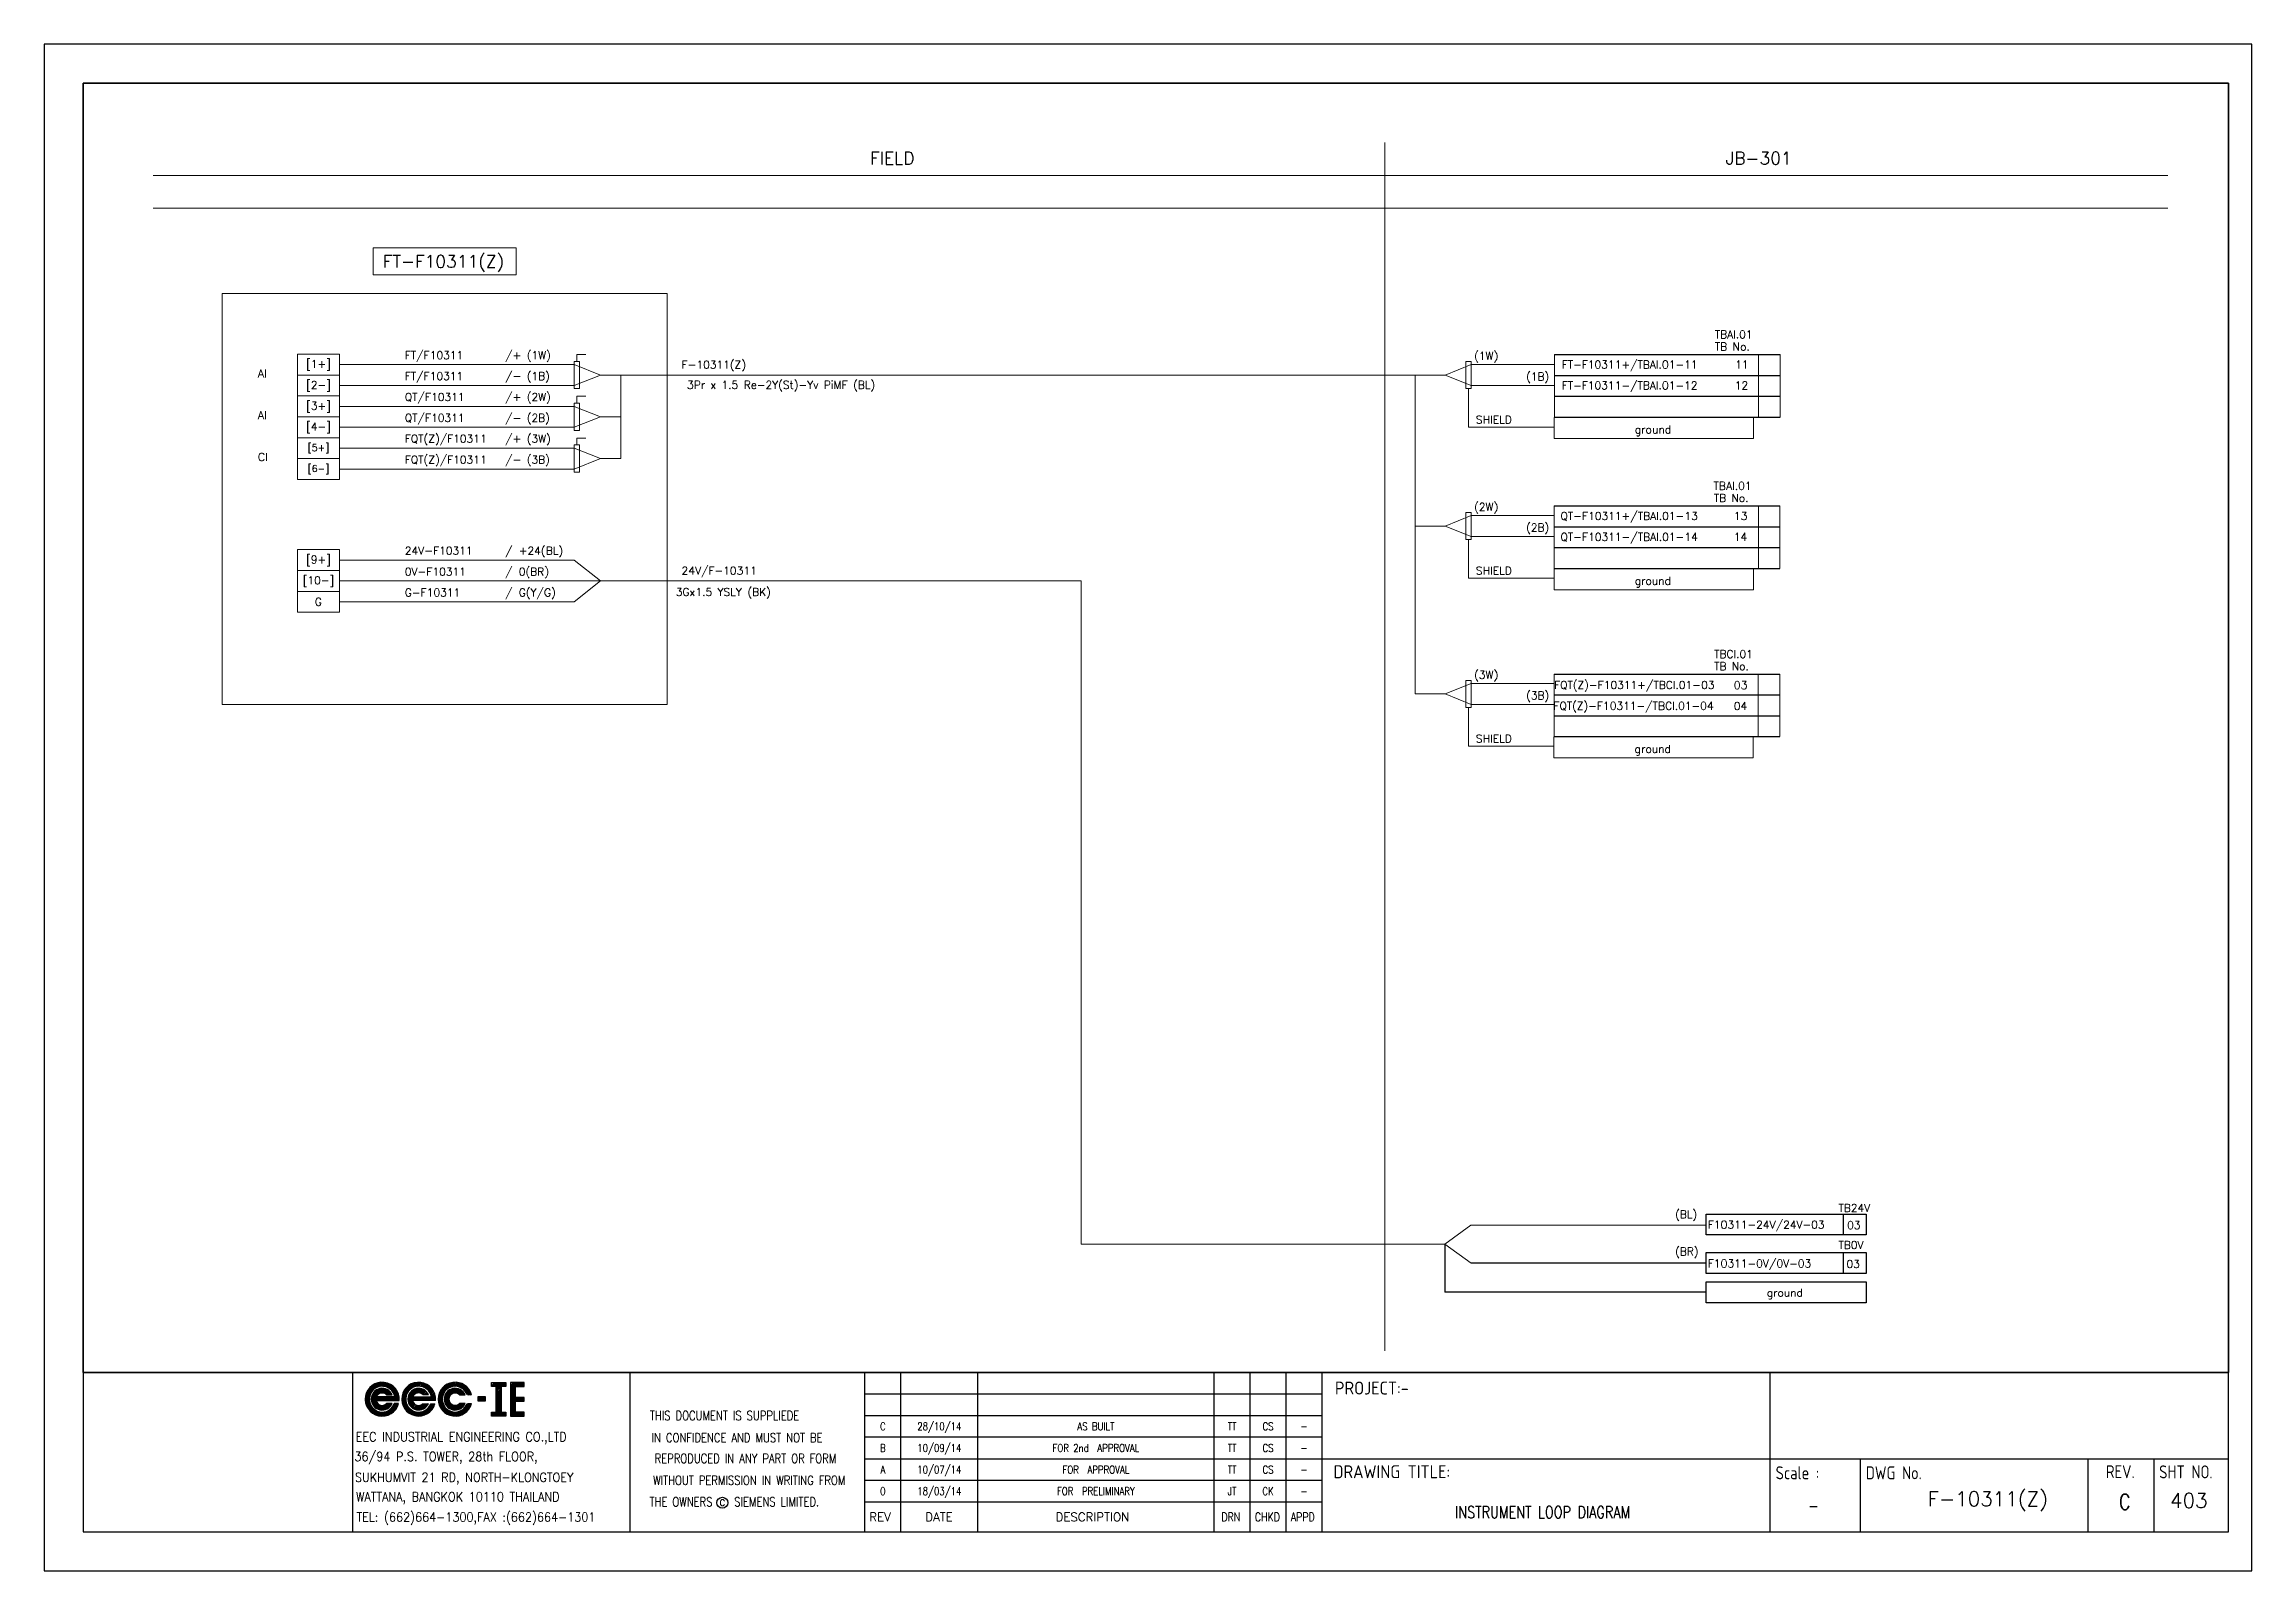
# Model space of a CAD drawing. Header units: millimetres. Extents: x -14942 to 24072, y -50285 to 2207.
# Drawn here: x 1542.8 to 1965.8, y -7006.7 to -6714.2 of the extents above; entities that cross this region are included whole.
import ezdxf
from ezdxf.enums import TextEntityAlignment as Align

# ---------------------------------------------------------------- set-up
doc = ezdxf.new("R2010")
doc.units = ezdxf.units.MM
doc.header["$MEASUREMENT"] = 0
doc.layers.get('0').update_dxf_attribs({"linetype": 'CONTINUOUS'})
for name, color, linetype in [('52049_PAPER A4$0$Frame_A1', 253, 'CONTINUOUS'), ('BORDER', 3, 'CONTINUOUS'), ('INSTRU', 4, 'CONTINUOUS'), ('INSTRUMENT', 1, 'CONTINUOUS'), ('LINE', 3, 'CONTINUOUS'), ('TEXT', 2, 'CONTINUOUS')]:
    doc.layers.add(name, color=color, linetype=linetype)
doc.styles.add('52049_PAPER A4$0$ISO Proportional', font='isocp.shx')
doc.styles.add('52049_PAPER A4$0$ROMANS', font='isocp.shx')
doc.styles.add('52049_PAPER A4$0$Romans-title', font='romans.shx')
doc.styles.add('ROMANS', font='romans')

# ---------------------------------------------------------------- blocks, each defined once
blk = doc.blocks.new('52049_PAPER A4$0$eec-ie')
at = {"layer": '52049_PAPER A4$0$Frame_A1', "color": 0, "lineweight": -3}
for p, q in [((0, 0), (0.87, 0.87)), ((0, -0.08), (0.3, 0.22)), ((0, -0.16), (0.26, 0.1)), ((0, -0.23), (0.24, 0)), ((0.01, 0.09), (0.78, 0.86)), ((0.04, 0.2), (0.68, 0.83)), ((0.09, 0.32), (0.55, 0.78)), ((0.26, 0.57), (0.3, 0.62)), ((0.34, -0.12), (1, 0.53)), ((0.35, -0.04), (0.92, 0.53)), ((0.35, -0.19), (1.07, 0.52)), ((0.36, 0.05), (0.82, 0.51)), ((0.37, -0.26), (0.66, 0.04)), ((0.39, -0.32), (0.74, 0.04)), ((0.4, 0.17), (0.7, 0.47)), ((0.41, -0.37), (0.82, 0.04)), ((1.69, 0.04), (0.64, 0.04)), ((0.65, 0.57), (0.96, 0.88)), ((0.68, -0.17), (0.9, 0.04)), ((0.76, -0.17), (0.98, 0.04)), ((0.77, 0.62), (1.03, 0.88)), ((0.84, -0.17), (1.05, 0.04)), ((0.87, 0.64), (1.1, 0.87)), ((0.87, 0.25), (1.13, 0.51)), ((0.92, -0.17), (1.13, 0.04)), ((0.95, 0.64), (1.17, 0.86)), ((0.96, 0.26), (1.19, 0.49)), ((1, -0.17), (1.21, 0.04)), ((1.03, 0.64), (1.23, 0.84)), ((1.03, 0.25), (1.24, 0.46)), ((1.07, -0.17), (1.29, 0.04)), ((1.09, 0.24), (1.29, 0.44)), ((1.1, 0.63), (1.29, 0.82)), ((1.15, 0.21), (1.34, 0.4)), ((1.15, -0.17), (1.37, 0.04)), ((1.16, 0.62), (1.35, 0.8)), ((1.19, 0.18), (1.38, 0.37)), ((1.22, 0.6), (1.4, 0.78)), ((1.22, 0.15), (1.54, 0.15)), ((1.23, -0.17), (1.44, 0.04)), ((1.25, 0.15), (1.42, 0.33)), ((1.28, 0.57), (1.45, 0.75)), ((1.31, -0.17), (1.52, 0.04)), ((1.32, 0.15), (1.46, 0.29)), ((1.33, 0.55), (1.5, 0.72)), ((1.38, 0.52), (1.54, 0.69)), ((1.39, -0.17), (1.6, 0.04)), ((1.4, 0.15), (1.49, 0.24)), ((1.42, 0.49), (1.59, 0.65)), ((1.46, 0.45), (1.63, 0.62)), ((1.46, -0.17), (1.68, 0.04)), ((1.48, 0.15), (1.52, 0.19)), ((1.5, 0.41), (1.67, 0.58)), ((1.54, 0.37), (1.71, 0.54)), ((1.54, -0.17), (1.9, 0.18)), ((1.57, 0.33), (1.74, 0.49)), ((1.6, 0.28), (1.77, 0.45)), ((1.62, -0.17), (1.91, 0.12)), ((1.63, 0.23), (1.8, 0.4)), ((1.65, 0.17), (1.83, 0.35)), ((1.67, 0.11), (1.86, 0.3)), ((1.69, 0.05), (1.88, 0.24)), ((1.7, -0.17), (1.93, 0.06)), ((2.09, -0.09), (2.37, 0.19)), ((2.1, -0.01), (2.51, 0.41)), ((2.1, -0.17), (2.34, 0.08)), ((2.11, 0.08), (2.88, 0.86)), ((2.13, 0.18), (2.78, 0.83)), ((2.18, 0.31), (2.65, 0.78)), ((2.31, 0.52), (2.45, 0.65)), ((2.44, -0.05), (3.02, 0.52)), ((2.44, -0.13), (3.1, 0.52)), ((2.45, -0.2), (2.78, 0.13)), ((2.46, 0.04), (2.93, 0.51)), ((2.46, -0.26), (2.76, 0.04)), ((2.48, -0.32), (2.84, 0.04)), ((2.49, 0.15), (2.81, 0.47)), ((2.56, 0.45), (2.97, 0.87)), ((2.72, -0.17), (2.92, 0.04)), ((2.73, 0.04), (3.79, 0.04)), ((2.77, 0.59), (3.06, 0.87)), ((2.79, -0.17), (3, 0.04)), ((2.84, 0.19), (3.17, 0.51)), ((2.87, -0.17), (3.08, 0.04)), ((2.89, 0.63), (3.13, 0.87)), ((2.95, -0.17), (3.15, 0.04)), ((2.98, 0.64), (3.2, 0.86)), ((2.98, 0.26), (3.23, 0.5)), ((3.03, -0.17), (3.23, 0.04)), ((3.06, 0.65), (3.27, 0.85)), ((3.07, 0.26), (3.29, 0.48)), ((3.11, -0.17), (3.31, 0.04)), ((3.14, 0.64), (3.33, 0.83)), ((3.14, 0.25), (3.34, 0.46)), ((3.18, -0.17), (3.39, 0.04)), ((3.2, 0.24), (3.39, 0.43)), ((3.21, 0.63), (3.39, 0.81)), ((3.25, 0.21), (3.44, 0.4)), ((3.26, -0.17), (3.47, 0.04)), ((3.27, 0.62), (3.44, 0.79)), ((3.29, 0.18), (3.48, 0.36)), ((3.62, 0.16), (3.31, 0.16)), ((3.33, 0.6), (3.5, 0.77)), ((3.34, -0.17), (3.54, 0.04)), ((3.36, 0.16), (3.52, 0.32)), ((3.38, 0.57), (3.55, 0.74)), ((3.42, -0.17), (3.62, 0.04)), ((3.43, 0.55), (3.59, 0.71)), ((3.43, 0.16), (3.55, 0.28)), ((3.48, 0.52), (3.64, 0.68)), ((3.5, -0.17), (3.7, 0.04)), ((3.51, 0.16), (3.58, 0.23)), ((3.52, 0.48), (3.68, 0.64)), ((3.57, 0.45), (3.72, 0.61)), ((3.57, -0.17), (3.78, 0.04)), ((3.59, 0.16), (3.61, 0.18)), ((3.6, 0.41), (3.76, 0.57)), ((3.64, 0.37), (3.8, 0.53)), ((3.65, -0.17), (3.99, 0.17)), ((3.67, 0.32), (3.83, 0.48)), ((3.7, 0.27), (3.87, 0.44)), ((3.73, 0.22), (3.9, 0.39)), ((3.73, -0.17), (4, 0.11)), ((3.75, 0.17), (3.92, 0.34)), ((3.77, 0.11), (3.95, 0.28)), ((3.79, 0.05), (3.97, 0.23)), ((3.81, -0.17), (4.02, 0.04)), ((4.18, -0.03), (4.57, 0.36)), ((4.18, -0.11), (4.47, 0.18)), ((4.18, -0.18), (4.43, 0.07)), ((4.19, 0.06), (5, 0.86)), ((4.21, 0.16), (4.9, 0.84)), ((4.25, 0.28), (4.78, 0.8)), ((4.34, 0.45), (4.61, 0.71)), ((4.53, -0.15), (5.2, 0.53)), ((4.53, -0.07), (5.13, 0.53)), ((4.54, 0.02), (5.04, 0.52)), ((4.54, -0.22), (4.86, 0.1)), ((4.57, 0.12), (4.93, 0.49)), ((4.69, 0.48), (5.08, 0.87)), ((4.69, 0.32), (4.73, 0.37)), ((4.88, 0.59), (5.16, 0.88)), ((4.96, 0.2), (5.27, 0.52)), ((4.99, 0.63), (5.24, 0.87)), ((5.08, 0.64), (5.31, 0.86)), ((5.09, 0.25), (5.33, 0.5)), ((5.16, 0.64), (5.37, 0.85)), ((5.17, 0.26), (5.39, 0.48)), ((5.24, 0.64), (5.43, 0.83)), ((5.24, 0.25), (5.44, 0.46)), ((5.3, 0.63), (5.49, 0.82)), ((5.3, 0.23), (5.49, 0.43)), ((5.35, 0.2), (5.54, 0.39)), ((5.37, 0.61), (5.55, 0.79)), ((5.39, 0.17), (5.58, 0.36)), ((5.4, 0.15), (5.72, 0.15)), ((5.42, 0.59), (5.6, 0.77)), ((5.46, 0.15), (5.62, 0.32)), ((5.48, 0.57), (5.65, 0.74)), ((5.53, 0.54), (5.7, 0.71)), ((5.53, 0.15), (5.65, 0.27)), ((5.58, 0.51), (5.74, 0.68)), ((5.61, 0.15), (5.68, 0.23)), ((5.62, 0.47), (5.79, 0.64)), ((5.66, 0.44), (5.83, 0.6)), ((5.69, 0.15), (5.71, 0.18)), ((5.7, 0.4), (5.87, 0.56)), ((5.73, 0.36), (5.9, 0.52)), ((5.77, 0.31), (5.94, 0.48)), ((5.8, 0.26), (5.97, 0.43)), ((5.82, 0.21), (6, 0.38)), ((5.85, 0.15), (6.02, 0.33)), ((6.09, 0.15), (5.85, 0.15)), ((5.92, 0.15), (6.05, 0.28)), ((6, 0.15), (6.07, 0.22)), ((6.08, 0.15), (6.09, 0.16)), ((6.9, 0.04), (6.46, 0.04)), ((6.46, 0.04), (6.46, -0.18)), ((6.46, -0.01), (6.51, 0.04)), ((6.46, -0.09), (6.59, 0.04)), ((6.46, -0.17), (6.66, 0.04)), ((6.52, -0.18), (6.74, 0.04)), ((6.6, -0.18), (6.82, 0.04)), ((6.68, -0.18), (6.9, 0.04)), ((6.9, -0.18), (6.9, 0.04)), ((7.23, 0.68), (7.41, 0.86)), ((7.27, 0.64), (7.49, 0.86)), ((7.35, 0.64), (7.57, 0.86)), ((7.43, 0.64), (7.65, 0.86)), ((7.5, 0.64), (7.72, 0.86)), ((7.51, 0.57), (7.8, 0.86)), ((7.51, 0.49), (7.88, 0.86)), ((7.51, 0.41), (7.96, 0.86)), ((7.51, 0.34), (7.78, 0.61)), ((7.51, 0.26), (7.78, 0.53)), ((7.51, 0.18), (7.78, 0.45)), ((7.51, 0.1), (7.78, 0.38)), ((7.51, 0.02), (7.78, 0.3)), ((7.51, -0.05), (7.78, 0.22)), ((7.51, -0.13), (7.78, 0.14)), ((7.51, -0.21), (7.78, 0.07)), ((7.82, 0.64), (8.04, 0.86)), ((7.89, 0.64), (8.06, 0.81)), ((7.97, 0.64), (8.06, 0.73)), ((8.05, 0.64), (8.06, 0.65)), ((8.33, 0.46), (8.74, 0.86)), ((8.33, 0.54), (8.66, 0.86)), ((8.33, 0.38), (8.82, 0.86)), ((8.33, 0.69), (8.5, 0.86)), ((8.33, 0.62), (8.58, 0.86)), ((8.33, 0.3), (8.61, 0.58)), ((8.33, 0.23), (8.61, 0.5)), ((8.33, 0.15), (8.61, 0.42)), ((8.33, 0.07), (8.61, 0.35)), ((8.33, -0.01), (8.61, 0.27)), ((8.33, -0.09), (8.61, 0.19)), ((8.33, -0.16), (8.61, 0.11)), ((8.33, -0.24), (8.61, 0.03)), ((8.33, -0.4), (8.74, 0.01)), ((8.33, -0.32), (8.66, 0.01)), ((8.33, -0.48), (8.82, 0.01)), ((8.67, 0.64), (8.89, 0.86)), ((8.68, -0.21), (8.9, 0.01)), ((8.75, 0.64), (8.97, 0.86)), ((8.75, -0.21), (8.97, 0.01)), ((8.83, 0.64), (9.05, 0.86)), ((8.83, -0.21), (9.05, 0.01)), ((8.91, 0.64), (9.11, 0.84)), ((8.99, 0.64), (9.11, 0.76)), ((9.06, 0.64), (9.11, 0.69)), ((0.02, -0.3), (0.23, -0.08)), ((0.03, -0.36), (0.23, -0.16)), ((0.05, -0.42), (0.24, -0.23)), ((0.07, -0.47), (0.26, -0.29)), ((0.1, -0.53), (0.27, -0.35)), ((0.12, -0.58), (0.3, -0.4)), ((0.15, -0.63), (0.32, -0.46)), ((0.19, -0.67), (0.35, -0.5)), ((0.22, -0.72), (0.39, -0.55)), ((0.26, -0.76), (0.42, -0.59)), ((0.3, -0.8), (0.46, -0.63)), ((0.34, -0.83), (0.5, -0.67)), ((0.38, -0.87), (0.55, -0.7)), ((0.42, -0.9), (0.59, -0.73)), ((0.44, -0.42), (0.64, -0.22)), ((0.47, -0.47), (0.66, -0.27)), ((0.47, -0.93), (0.65, -0.76)), ((0.5, -0.51), (0.69, -0.32)), ((0.52, -0.96), (0.7, -0.78)), ((0.54, -0.55), (0.73, -0.36)), ((0.58, -0.59), (0.78, -0.39)), ((0.58, -0.98), (0.76, -0.8)), ((0.62, -0.17), (1.94, -0.17)), ((0.63, -0.62), (0.83, -0.42)), ((0.63, -1.01), (0.82, -0.82)), ((0.68, -0.65), (0.89, -0.44)), ((0.69, -1.03), (0.89, -0.83)), ((0.73, -0.67), (0.96, -0.45)), ((0.75, -1.04), (0.96, -0.83)), ((0.79, -0.69), (1.04, -0.44)), ((0.82, -1.05), (1.04, -0.83)), ((0.85, -0.71), (1.19, -0.37)), ((0.89, -1.06), (1.14, -0.81)), ((0.92, -0.72), (1.29, -0.34)), ((0.96, -1.07), (1.25, -0.77)), ((1, -0.72), (1.37, -0.34)), ((1.04, -1.06), (1.76, -0.34)), ((1.09, -0.71), (1.45, -0.34)), ((1.13, -1.05), (1.84, -0.34)), ((1.2, -0.67), (1.53, -0.34)), ((1.54, -0.34), (1.22, -0.34)), ((1.23, -1.03), (1.9, -0.36)), ((1.35, -0.99), (1.86, -0.48)), ((1.53, -0.88), (1.76, -0.66)), ((1.65, -0.38), (1.68, -0.34)), ((1.91, -0.34), (1.66, -0.34)), ((1.78, -0.17), (1.94, -0.01)), ((1.85, -0.17), (1.94, -0.09)), ((1.93, -0.17), (1.94, -0.17)), ((2.1, -0.24), (2.32, -0.02)), ((2.11, -0.3), (2.32, -0.1)), ((2.13, -0.36), (2.32, -0.17)), ((2.15, -0.42), (2.33, -0.24)), ((2.17, -0.48), (2.35, -0.3)), ((2.2, -0.53), (2.37, -0.36)), ((2.22, -0.58), (2.39, -0.42)), ((2.25, -0.63), (2.42, -0.47)), ((2.29, -0.68), (2.45, -0.51)), ((2.32, -0.72), (2.48, -0.56)), ((2.36, -0.76), (2.52, -0.6)), ((2.4, -0.8), (2.56, -0.64)), ((2.44, -0.84), (2.6, -0.68)), ((2.48, -0.87), (2.64, -0.71)), ((2.51, -0.38), (2.71, -0.17)), ((2.53, -0.9), (2.69, -0.74)), ((2.54, -0.43), (2.73, -0.23)), ((2.57, -0.47), (2.76, -0.28)), ((2.58, -0.93), (2.74, -0.77)), ((2.6, -0.51), (2.79, -0.33)), ((2.63, -0.96), (2.8, -0.79)), ((2.64, -0.55), (2.83, -0.37)), ((2.68, -0.98), (2.86, -0.81)), ((2.69, -0.59), (2.87, -0.4)), ((4.02, -0.17), (2.71, -0.17)), ((2.73, -0.62), (2.93, -0.43)), ((2.74, -1.01), (2.92, -0.82)), ((2.78, -0.65), (2.99, -0.44)), ((2.8, -1.02), (2.99, -0.83)), ((2.84, -0.67), (3.06, -0.45)), ((2.86, -1.04), (3.06, -0.84)), ((2.9, -0.69), (3.14, -0.44)), ((2.92, -1.05), (3.14, -0.83)), ((2.96, -0.7), (3.32, -0.35)), ((2.99, -1.06), (3.24, -0.81)), ((3.03, -0.71), (3.39, -0.35)), ((3.07, -1.06), (3.36, -0.77)), ((3.11, -0.71), (3.47, -0.35)), ((3.15, -1.06), (3.86, -0.35)), ((3.2, -0.7), (3.55, -0.35)), ((3.24, -1.04), (3.94, -0.35)), ((3.31, -0.35), (3.62, -0.35)), ((3.32, -0.65), (3.62, -0.36)), ((3.35, -1.02), (3.98, -0.38)), ((3.48, -0.97), (3.93, -0.51)), ((3.74, -0.39), (3.78, -0.35)), ((3.76, -0.35), (3.99, -0.35)), ((3.89, -0.17), (4.02, -0.03)), ((3.96, -0.17), (4.03, -0.11)), ((4.19, -0.25), (4.42, -0.03)), ((4.21, -0.32), (4.41, -0.11)), ((4.22, -0.38), (4.42, -0.18)), ((4.24, -0.44), (4.43, -0.25)), ((4.26, -0.49), (4.45, -0.31)), ((4.29, -0.54), (4.47, -0.37)), ((4.32, -0.59), (4.49, -0.42)), ((4.35, -0.64), (4.52, -0.47)), ((4.38, -0.69), (4.55, -0.52)), ((4.42, -0.73), (4.58, -0.56)), ((4.45, -0.77), (4.62, -0.6)), ((4.49, -0.81), (4.66, -0.64)), ((4.53, -0.84), (4.7, -0.68)), ((4.56, -0.28), (4.8, -0.03)), ((4.58, -0.33), (4.8, -0.11)), ((4.58, -0.88), (4.75, -0.71)), ((4.6, -0.39), (4.81, -0.18)), ((4.62, -0.91), (4.8, -0.74)), ((4.63, -0.44), (4.83, -0.24)), ((4.66, -0.48), (4.86, -0.29)), ((4.67, -0.94), (4.85, -0.77)), ((4.7, -0.52), (4.89, -0.33)), ((4.72, -0.97), (4.9, -0.79)), ((4.74, -0.56), (4.93, -0.37)), ((4.78, -0.6), (4.98, -0.4)), ((4.78, -0.99), (4.96, -0.81)), ((4.83, -0.63), (5.03, -0.43)), ((4.83, -1.01), (5.03, -0.82)), ((4.88, -0.66), (5.09, -0.44)), ((4.89, -1.03), (5.1, -0.83)), ((4.93, -0.68), (5.17, -0.45)), ((4.96, -1.05), (5.17, -0.83)), ((4.99, -0.7), (5.26, -0.43)), ((5.02, -1.06), (5.26, -0.82)), ((5.06, -0.71), (5.43, -0.34)), ((5.09, -1.06), (5.36, -0.8)), ((5.13, -0.72), (5.5, -0.34)), ((5.17, -1.07), (5.49, -0.75)), ((5.21, -0.71), (5.58, -0.34)), ((5.25, -1.06), (5.97, -0.34)), ((5.3, -0.7), (5.66, -0.34)), ((5.35, -1.05), (6.05, -0.34)), ((5.72, -0.34), (5.4, -0.34)), ((5.43, -0.65), (5.71, -0.37)), ((5.45, -1.02), (6.07, -0.4)), ((5.58, -0.96), (6.02, -0.53)), ((5.81, -0.43), (5.89, -0.34)), ((5.85, -0.34), (6.09, -0.34)), ((6.46, -0.18), (6.9, -0.18)), ((6.75, -0.18), (6.9, -0.04)), ((6.83, -0.18), (6.9, -0.12)), ((7.23, -0.95), (7.34, -0.84)), ((7.23, -0.88), (7.26, -0.84)), ((7.23, -1.03), (7.42, -0.84)), ((7.28, -1.07), (7.5, -0.84)), ((7.35, -1.07), (7.78, -0.64)), ((7.43, -1.07), (7.78, -0.71)), ((7.51, -0.29), (7.78, -0.01)), ((7.51, -0.37), (7.78, -0.09)), ((7.51, -0.44), (7.78, -0.17)), ((7.51, -0.52), (7.78, -0.25)), ((7.51, -0.6), (7.78, -0.32)), ((7.51, -0.68), (7.78, -0.4)), ((7.51, -0.76), (7.78, -0.48)), ((7.51, -0.83), (7.78, -0.56)), ((7.51, -1.07), (7.78, -0.79)), ((7.59, -1.07), (7.81, -0.84)), ((7.67, -1.07), (7.89, -0.84)), ((7.74, -1.07), (7.96, -0.84)), ((7.82, -1.07), (8.04, -0.84)), ((7.9, -1.07), (8.06, -0.91)), ((7.98, -1.07), (8.06, -0.98)), ((8.06, -1.07), (8.06, -1.06)), ((8.33, -0.55), (8.61, -0.28)), ((8.33, -0.63), (8.61, -0.36)), ((8.33, -0.71), (8.61, -0.43)), ((8.33, -0.79), (8.61, -0.51)), ((8.33, -0.86), (8.61, -0.59)), ((8.33, -0.94), (8.61, -0.67)), ((8.33, -1.02), (8.61, -0.75)), ((8.37, -1.07), (8.61, -0.82)), ((8.45, -1.07), (8.67, -0.84)), ((8.52, -1.07), (8.74, -0.84)), ((8.6, -1.07), (8.82, -0.84)), ((8.68, -1.07), (8.9, -0.84)), ((8.76, -1.07), (8.98, -0.84)), ((8.84, -1.07), (9.06, -0.84)), ((8.91, -0.21), (9.11, -0.02)), ((8.91, -1.07), (9.11, -0.87)), ((8.99, -0.21), (9.11, -0.09)), ((8.99, -1.07), (9.11, -0.95)), ((9.07, -0.21), (9.11, -0.17)), ((9.07, -1.07), (9.11, -1.03))]:
    blk.add_line(p, q, dxfattribs=at)
for points in [[(7.23, 0.86), (8.06, 0.86), (8.06, 0.64), (7.78, 0.64), (7.78, -0.84), (8.06, -0.84), (8.06, -1.07), (7.23, -1.07), (7.23, -0.84), (7.51, -0.84), (7.51, 0.64), (7.23, 0.64)], [(8.61, 0.01), (8.61, 0.64), (9.11, 0.64), (9.11, 0.86), (8.33, 0.86), (8.33, -1.07), (9.11, -1.07), (9.11, -0.84), (8.61, -0.84), (8.61, -0.21), (9.11, -0.21), (9.11, 0.01)]]:
    blk.add_lwpolyline(points, close=True, dxfattribs=at)
for centre, radius, start, end in [((0.97, -0.09), 0.972, 355.3439, 345.1466), ((0.97, -0.09), 0.737, 10.5243, 340.256), ((0.97, -0.09), 0.623, 23.5697, 336.4303), ((0.97, -0.09), 0.354, 44.7876, 157.6107), ((3.06, -0.09), 0.967, 355.6074, 344.7747), ((3.06, -0.09), 0.742, 10.0766, 339.9937), ((3.06, -0.09), 0.618, 24.2545, 335.7455), ((3.06, -0.09), 0.358, 45.1096, 158.7579), ((5.15, -0.09), 0.972, 14.8534, 345.1466), ((5.15, -0.09), 0.737, 19.744, 340.256), ((5.15, -0.09), 0.623, 23.5697, 336.4303), ((5.15, -0.09), 0.354, 44.7876, 315.2124), ((0.97, -0.09), 0.354, 192.8901, 315.2124), ((3.06, -0.09), 0.358, 191.9242, 314.8904)]:
    blk.add_arc(centre, radius, start, end, dxfattribs=at)
blk = doc.blocks.new('52049_PAPER A4$0$eec logo')
at = {"color": 7, "xscale": 2.786697286423482, "yscale": 2.786697286423482, "zscale": 2.786697286423482}
blk.add_blockref('52049_PAPER A4$0$eec-ie', (50.01, 25.95), dxfattribs=at)
blk = doc.blocks.new('A$C089E5181')
at = {"color": 3}
for p, q in [((-415.5, 38.01), (-4.5, 38.01)), ((-363.94, 38.01), (-363.94, 7.5)), ((-310.77, 38.01), (-310.77, 7.5)), ((-265.75, 7.5), (-265.75, 38.01)), ((-258.85, 7.5), (-258.85, 38.01)), ((-244.11, 7.5), (-244.11, 38.01)), ((-198.84, 7.5), (-198.84, 38.01)), ((-191.95, 7.5), (-191.95, 38.01)), ((-185.05, 7.5), (-185.05, 38.01)), ((-178.16, 38.01), (-178.16, 7.5)), ((-92.38, 38.01), (-92.38, 7.5)), ((-178.16, 21.46), (-4.5, 21.46)), ((-75.06, 21.46), (-75.06, 7.5)), ((-31.4, 21.46), (-31.4, 7.5)), ((-18.75, 21.46), (-18.75, 7.5)), ((-265.75, 13.19), (-178.16, 13.19))]:
    blk.add_line(p, q, dxfattribs=at)
at = {"color": 1}
for p, q in [((-178.16, 33.87), (-265.75, 33.87)), ((-265.75, 29.74), (-178.16, 29.74)), ((-178.16, 25.6), (-265.75, 25.6)), ((-265.75, 21.46), (-178.16, 21.46)), ((-178.16, 17.33), (-265.75, 17.33))]:
    blk.add_line(p, q, dxfattribs=at)
at = {"color": 7}
for p, q in [((-4.5, 38.01), (-96.38, 38.01)), ((-92.38, 38.01), (-92.38, 19.85))]:
    blk.add_line(p, q, dxfattribs=at)
blk.add_lwpolyline([(0, 0), (0, 292.5), (-423, 292.5), (-423, 0)], close=True, dxfattribs=at)
blk.add_lwpolyline([(-415.5, 285), (-4.5, 285), (-4.5, 38.01), (-415.5, 38.01)], close=True)
at = {"color": 3}
blk.add_lwpolyline([(-4.5, 7.5), (-4.5, 285), (-415.5, 285), (-415.5, 7.5)], close=True, dxfattribs=at)
at = {"color": 2}
blk.add_circle((-293.05, 13.05), 1.05, dxfattribs=at)
at = {"color": 3, "xscale": 1.200000000000001, "yscale": 1.200000000000001, "zscale": 1.200000000000001}
blk.add_blockref('52049_PAPER A4$0$eec logo', (-421.49, 2.05), dxfattribs=at)
at = {"color": 2, "style": '52049_PAPER A4$0$ISO Proportional'}
for s, height, p in [('PROJECT:-', 2.482, (-168.61, 35.02)), ('DRAWING TITLE:', 2.4821, (-164.78, 18.99))]:
    blk.add_text(s, height=height, dxfattribs=at).set_placement(p, align=Align.MIDDLE_CENTER)
at = {"color": 2, "style": '52049_PAPER A4$0$Romans-title', "width": 0.8}
for s, p in [('THIS DOCUMENT IS SUPPLIEDE', (-292.63, 29.75)), ('IN CONFIDENCE AND MUST NOT BE', (-290.24, 25.51)), (' REPRODUCED IN ANY PART OR FORM', (-289.1, 21.53)), (' WITHOUT PERMISSION IN WRITING FROM ', (-287.9, 17.35)), ('THE OWNERS   SIEMENS LIMITED. ', (-290.28, 13.22))]:
    blk.add_text(s, height=1.75, dxfattribs=at).set_placement(p, align=Align.MIDDLE)
at = {"color": 2, "style": '52049_PAPER A4$0$Romans-title'}
for s, height, width, p in [('EEC INDUSTRIAL ENGINEERING CO.,LTD', 1.75, 0.9, (-363.31, 24.81)), ('36/94 P.S. TOWER, 28th FLOOR,', 1.75, 0.9, (-363.55, 21.03, -1.75)), ('SUKHUMVIT 21 RD, NORTH-KLONGTOEY', 1.75, 0.9, (-363.45, 17.05, -1.75)), ('WATTANA, BANGKOK 10110 THAILAND ', 1.75, 0.9, (-363.25, 13.31, -1.75)), ('TEL: (662)664-1300,FAX :(662)664-1301', 1.75, 0.9, (-363.14, 9.42, -1.75)), ('DRN', 1.655, 0.8, (-197.44, 9.49)), ('CHKD', 1.655, 0.8, (-191.03, 9.49)), ('APPD', 1.655, 0.8, (-184.14, 9.49))]:
    blk.add_text(s, height=height, dxfattribs=dict(at, width=width)).set_placement(p)
at = {"color": 2}
for s, height, style, width, p in [('C', 1.5, '52049_PAPER A4$0$Romans-title', 0.8, (-262.3, 27.67)), ('28/10/14', 1.5, '52049_PAPER A4$0$Romans-title', 0.8, (-251.48, 27.67)), ('AS BUILT', 1.5, '52049_PAPER A4$0$Romans-title', 0.8, (-221.48, 27.67)), ('TT', 1.5, '52049_PAPER A4$0$Romans-title', 0.8, (-195.39, 27.67)), ('CS', 1.5, '52049_PAPER A4$0$Romans-title', 0.8, (-188.5, 27.67)), ('-', 1.5, '52049_PAPER A4$0$Romans-title', 0.8, (-181.6, 27.67)), ('B', 1.5, '52049_PAPER A4$0$Romans-title', 0.8, (-262.3, 23.53)), ('10/09/14', 1.5, '52049_PAPER A4$0$Romans-title', 0.8, (-251.48, 23.53)), ('FOR 2nd  APPROVAL', 1.5, '52049_PAPER A4$0$Romans-title', 0.8, (-221.48, 23.53)), ('TT', 1.5, '52049_PAPER A4$0$Romans-title', 0.8, (-195.39, 23.53)), ('CS', 1.5, '52049_PAPER A4$0$Romans-title', 0.8, (-188.5, 23.53)), ('-', 1.5, '52049_PAPER A4$0$Romans-title', 0.8, (-181.6, 23.53)), ('A', 1.5, '52049_PAPER A4$0$Romans-title', 0.8, (-262.3, 19.39)), ('10/07/14', 1.5, '52049_PAPER A4$0$Romans-title', 0.8, (-251.48, 19.39)), ('FOR  APPROVAL', 1.5, '52049_PAPER A4$0$Romans-title', 0.8, (-221.48, 19.39)), ('TT', 1.5, '52049_PAPER A4$0$Romans-title', 0.8, (-195.39, 19.39)), ('CS', 1.5, '52049_PAPER A4$0$Romans-title', 0.8, (-188.5, 19.39)), ('-', 1.5, '52049_PAPER A4$0$Romans-title', 0.8, (-181.6, 19.39)), ('Scale :', 2.482, '52049_PAPER A4$0$ROMANS', 0.9, (-87.06, 18.78)), ('DWG No.', 2.482, '52049_PAPER A4$0$ROMANS', 0.9, (-68.61, 18.78)), ('REV.', 2.482, '52049_PAPER A4$0$ROMANS', 0.9, (-25.21, 18.99)), ('SHT NO.', 2.482, '52049_PAPER A4$0$ROMANS', 0.9, (-12.64, 18.96)), ('0', 1.5, '52049_PAPER A4$0$Romans-title', 0.8, (-262.3, 15.26)), ('18/03/14', 1.5, '52049_PAPER A4$0$Romans-title', 0.8, (-251.48, 15.26)), ('FOR  PRELIMINARY', 1.5, '52049_PAPER A4$0$Romans-title', 0.8, (-221.48, 15.26)), ('JT', 1.5, '52049_PAPER A4$0$Romans-title', 0.8, (-195.39, 15.26)), ('CK', 1.5, '52049_PAPER A4$0$Romans-title', 0.8, (-188.5, 15.26)), ('-', 1.5, '52049_PAPER A4$0$Romans-title', 0.8, (-181.6, 15.26)), ('C', 3, '52049_PAPER A4$0$Romans-title', 0.8, (-24.36, 13.21)), ('-', 2.25, '52049_PAPER A4$0$Romans-title', 0.8, (-84, 12.48))]:
    blk.add_text(s, height=height, dxfattribs=dict(at, style=style, width=width)).set_placement(p, align=Align.MIDDLE_CENTER)
at = {"color": 2, "style": '52049_PAPER A4$0$Romans-title'}
blk.add_text('C', height=1.19, dxfattribs=at).set_placement((-293.05, 13.05), align=Align.MIDDLE)
for s, height, p in [('REV', 1.655, (-264.9, 9.49)), ('DATE', 1.655, (-254.17, 9.49)), ('DESCRIPTION', 1.6548, (-229.2, 9.49))]:
    blk.add_text(s, height=height, dxfattribs=at).set_placement(p)
at = {"layer": 'TEXT', "style": 'ROMANS', "width": 0.8}
blk.add_text('INSTRUMENT LOOP DIAGRAM ', height=2.25, dxfattribs=at).set_placement((-135.27, 11.24), align=Align.MIDDLE_CENTER)
blk = doc.blocks.new('AA')
at = {"layer": 'INSTRU', "color": 7, "lineweight": 13}
for p, q in [((660.4, -1836.06), (674.52, -1836.06)), ((660.4, -1836.06), (660.4, -1840.06)), ((667.71, -1836.06), (698.6, -1836.06)), ((698.6, -1836.06), (698.6, -1840.06)), ((660.41, -1840.06), (698.6, -1840.06))]:
    blk.add_line(p, q, dxfattribs=at)
at = {"layer": 'TEXT', "color": 7, "lineweight": 13, "style": 'ROMANS'}
blk.add_text('ground', height=1.5, dxfattribs=at).set_placement((675.86, -1839.1))
blk = doc.blocks.new('Box')
at = {"layer": 'INSTRU', "color": 7, "lineweight": 13}
for p, q in [((660.48, -1853.29), (660.48, -1865.26)), ((699.59, -1853.29), (699.59, -1865.26)), ((703.72, -1853.29), (703.72, -1865.26))]:
    blk.add_line(p, q, dxfattribs=at)
at = {"layer": 'INSTRUMENT', "color": 7}
for p, q in [((660.48, -1853.29), (703.72, -1853.29)), ((660.48, -1857.28), (703.72, -1857.28)), ((660.48, -1861.27), (703.72, -1861.27)), ((660.48, -1865.26), (703.72, -1865.26))]:
    blk.add_line(p, q, dxfattribs=at)
blk = doc.blocks.new('OO')
at = {"layer": 'INSTRUMENT', "color": 7}
blk.add_line((715.86, -2010.2), (715.86, -2014.19), dxfattribs=at)
blk.add_lwpolyline([(689.59, -2010.2), (720.26, -2010.2), (720.26, -2014.19), (689.59, -2014.19)], close=True, dxfattribs=at)
blk = doc.blocks.new('444')
at = {"layer": 'INSTRUMENT', "color": 7}
blk.add_lwpolyline([(850.71, -1511.74), (881.38, -1511.74), (881.38, -1515.73), (850.71, -1515.73)], close=True, dxfattribs=at)
at = {"layer": 'TEXT', "color": 7, "lineweight": 13, "style": 'ROMANS'}
blk.add_text('ground', height=1.5, dxfattribs=at).set_placement((862.34, -1514.57))

msp = doc.modelspace()

# ---------------------------------------------------------------- linework, layer by layer
at = {"layer": 'BORDER', "color": 7, "lineweight": 13, "ltscale": 2.5}
msp.add_line((1799.72, -6733.01), (1799.72, -6964.54), dxfattribs=at)
at = {"layer": 'BORDER', "color": 7, "lineweight": 13}
for p, q in [((1563.69, -6739.31), (1949.72, -6739.31)), ((1563.69, -6745.61), (1949.72, -6745.61))]:
    msp.add_line(p, q, dxfattribs=at)
at = {"layer": 'INSTRU', "color": 7, "lineweight": 13}
for p, q in [((1591.39, -6773.57), (1599.39, -6773.57)), ((1591.39, -6773.57), (1591.39, -6777.57)), ((1599.39, -6773.57), (1599.39, -6777.57)), ((1591.39, -6777.57), (1599.39, -6777.57)), ((1591.39, -6777.57), (1591.39, -6781.57)), ((1599.39, -6777.57), (1599.39, -6781.57)), ((1591.39, -6781.57), (1599.39, -6781.57)), ((1591.39, -6781.57), (1591.39, -6785.57)), ((1591.39, -6781.57), (1599.39, -6781.57)), ((1599.39, -6781.57), (1599.39, -6785.57)), ((1591.39, -6785.57), (1599.39, -6785.57)), ((1591.39, -6785.57), (1591.39, -6789.57)), ((1599.39, -6785.57), (1599.39, -6789.57)), ((1591.39, -6789.57), (1599.39, -6789.57)), ((1591.39, -6789.57), (1591.39, -6793.57)), ((1591.39, -6789.57), (1599.39, -6789.57)), ((1591.39, -6789.57), (1599.39, -6789.57)), ((1599.39, -6789.57), (1599.39, -6793.57)), ((1591.39, -6793.57), (1599.39, -6793.57)), ((1591.39, -6793.57), (1591.39, -6797.57)), ((1591.39, -6797.57), (1599.39, -6797.57)), ((1599.39, -6793.57), (1599.39, -6797.57)), ((1591.39, -6811.02), (1599.39, -6811.02)), ((1591.39, -6811.02), (1599.39, -6811.02)), ((1591.39, -6811.02), (1599.39, -6811.02)), ((1591.39, -6811.02), (1591.39, -6815.02)), ((1599.39, -6811.02), (1599.39, -6815.02)), ((1591.39, -6815.02), (1591.39, -6819.02)), ((1591.39, -6815.02), (1599.39, -6815.02)), ((1599.39, -6815.02), (1599.39, -6819.02)), ((1591.39, -6819.02), (1599.39, -6819.02)), ((1591.39, -6819.02), (1591.39, -6823.02)), ((1599.39, -6819.02), (1599.39, -6823.02)), ((1591.39, -6823.02), (1599.39, -6823.02))]:
    msp.add_line(p, q, dxfattribs=at)
at = {"layer": 'INSTRUMENT', "color": 7}
for p, q in [((1811.2, -6944.1), (1811.2, -6953.31)), ((1861.26, -6947.73), (1816.25, -6947.73)), ((1861.26, -6953.31), (1811.2, -6953.31))]:
    msp.add_line(p, q, dxfattribs=at)
at = {"layer": 'LINE', "color": 7, "lineweight": 13}
for p, q in [((1605.87, -6753.17), (1633.27, -6753.17)), ((1605.87, -6753.17), (1605.87, -6758.38)), ((1633.27, -6753.17), (1633.27, -6758.38)), ((1605.87, -6758.38), (1633.27, -6758.38)), ((1599.39, -6775.57), (1644.41, -6775.57)), ((1644.41, -6774.97), (1644.41, -6780.17)), ((1644.41, -6774.97), (1645.41, -6774.97)), ((1649.41, -6777.57), (1644.41, -6775.57)), ((1644.91, -6773.63), (1646.62, -6773.63)), ((1645.41, -6774.97), (1645.41, -6780.17)), ((1811.24, -6777.57), (1816.24, -6775.57)), ((1816.24, -6774.97), (1815.24, -6774.97)), ((1815.24, -6774.97), (1815.24, -6780.17)), ((1816.24, -6774.97), (1816.24, -6780.17)), ((1832.18, -6775.57), (1816.24, -6775.57)), ((1599.39, -6779.57), (1644.41, -6779.57)), ((1644.41, -6779.57), (1649.41, -6777.57)), ((1644.41, -6780.17), (1645.41, -6780.17)), ((1649.41, -6777.57), (1811.24, -6777.57)), ((1653.31, -6785.57), (1653.31, -6777.57)), ((1805.53, -6838.67), (1805.53, -6777.57)), ((1811.24, -6777.57), (1816.24, -6779.57)), ((1816.24, -6780.17), (1815.24, -6780.17)), ((1815.74, -6780.17), (1815.74, -6787.57)), ((1832.18, -6779.57), (1816.24, -6779.57)), ((1599.39, -6783.57), (1644.41, -6783.57)), ((1644.41, -6782.97), (1644.41, -6788.17)), ((1644.41, -6782.97), (1645.41, -6782.97)), ((1649.41, -6785.57), (1644.41, -6783.57)), ((1644.91, -6781.63), (1646.62, -6781.63)), ((1645.41, -6782.97), (1645.41, -6788.17)), ((1599.39, -6787.57), (1644.41, -6787.57)), ((1644.41, -6787.57), (1649.41, -6785.57)), ((1644.41, -6788.17), (1645.41, -6788.17)), ((1649.41, -6785.57), (1653.31, -6785.57)), ((1653.31, -6793.57), (1653.31, -6785.57)), ((1832.18, -6787.57), (1815.74, -6787.57)), ((1599.39, -6791.57), (1644.41, -6791.57)), ((1644.41, -6790.97), (1644.41, -6796.17)), ((1644.41, -6790.97), (1645.41, -6790.97)), ((1649.41, -6793.57), (1644.41, -6791.57)), ((1644.91, -6789.63), (1646.62, -6789.63)), ((1645.41, -6790.97), (1645.41, -6796.17)), ((1599.39, -6795.57), (1644.41, -6795.57)), ((1644.41, -6795.57), (1649.41, -6793.57)), ((1644.41, -6796.17), (1645.41, -6796.17)), ((1649.41, -6793.57), (1653.31, -6793.57)), ((1811.24, -6806.5), (1816.24, -6804.5)), ((1816.24, -6803.9), (1815.24, -6803.9)), ((1815.24, -6803.9), (1815.24, -6809.1)), ((1816.24, -6803.9), (1816.24, -6809.1)), ((1832.18, -6804.5), (1816.24, -6804.5)), ((1811.24, -6806.5), (1805.53, -6806.5)), ((1811.24, -6806.5), (1816.24, -6808.5)), ((1816.24, -6809.1), (1815.24, -6809.1)), ((1815.74, -6809.1), (1815.74, -6816.5)), ((1832.18, -6808.5), (1816.24, -6808.5)), ((1599.39, -6813.02), (1644.41, -6813.02)), ((1649.41, -6817.02), (1644.41, -6813.02)), ((1599.39, -6817.02), (1644.41, -6817.02)), ((1644.41, -6817.02), (1649.41, -6817.02)), ((1644.41, -6821.02), (1649.41, -6817.02)), ((1649.41, -6817.02), (1741.5, -6817.02)), ((1832.18, -6816.5), (1815.74, -6816.5)), ((1599.39, -6821.02), (1644.41, -6821.02)), ((1805.53, -6838.67), (1811.24, -6838.67)), ((1811.24, -6838.67), (1816.24, -6836.67)), ((1811.24, -6838.67), (1816.24, -6840.67)), ((1815.24, -6836.07), (1815.24, -6841.27)), ((1816.24, -6836.07), (1815.24, -6836.07)), ((1816.24, -6836.07), (1816.24, -6841.27)), ((1832.18, -6836.67), (1816.24, -6836.67)), ((1816.24, -6841.27), (1815.24, -6841.27)), ((1815.74, -6841.27), (1815.74, -6848.67)), ((1832.16, -6840.67), (1816.24, -6840.67)), ((1832.18, -6848.67), (1815.74, -6848.67)), ((1811.2, -6944.1), (1816.2, -6940.44)), ((1861.22, -6940.44), (1816.2, -6940.44)), ((1811.24, -6944.1), (1741.5, -6944.1)), ((1816.25, -6947.73), (1811.2, -6944.1))]:
    msp.add_line(p, q, dxfattribs=at)
at = {"layer": 'LINE', "color": 7, "lineweight": 13, "ltscale": 8}
for p, q in [((1576.95, -6840.68), (1576.95, -6761.96)), ((1662.18, -6761.96), (1576.95, -6761.96)), ((1662.18, -6840.68), (1662.18, -6761.96)), ((1662.18, -6840.68), (1576.95, -6840.68))]:
    msp.add_line(p, q, dxfattribs=at)
at = {"layer": 'TEXT', "color": 7, "lineweight": 13}
for p, q in [((1644.91, -6774.97), (1644.91, -6773.63)), ((1644.91, -6782.97), (1644.91, -6781.63)), ((1644.91, -6790.97), (1644.91, -6789.63)), ((1741.5, -6817.02), (1741.5, -6944.1))]:
    msp.add_line(p, q, dxfattribs=at)

# ---------------------------------------------------------------- block references
at = {"layer": 'INSTRUMENT', "color": 1}
for name, p in [('Box', (1171.72, -4920.37)), ('AA', (1171.76, -4949.65)), ('Box', (1171.7, -4949.35)), ('AA', (1171.74, -4978.64)), ('Box', (1171.68, -4981.56)), ('AA', (1171.71, -5010.85)), ('OO', (1171.66, -4928.13)), ('OO', (1171.66, -4935.5))]:
    msp.add_blockref(name, p, dxfattribs=at)
at = {"layer": 'INSTRUMENT', "color": 7}
msp.add_blockref('444', (1010.55, -5439.57), dxfattribs=at)
at = {"layer": 'LINE', "color": 7, "lineweight": 13}
msp.add_blockref('A$C089E5181', (1965.83, -7006.67), dxfattribs=at)

# ---------------------------------------------------------------- texts
at = {"layer": 'TEXT', "color": 7, "lineweight": 13, "style": 'ROMANS'}
for s, height, p in [('FIELD', 2.4, (1701.05, -6737.23)), ('JB-301', 2.4, (1865.01, -6737.23)), ('FT-F10311(Z)', 2.4, (1607.7, -6756.99)), ('TBAI.01 ', 1.5, (1862.92, -6770.54)), ('TB No.', 1.5, (1862.94, -6772.86)), ('FT/F10311', 1.5, (1611.94, -6774.52)), ('/+ (1W)', 1.5, (1631.18, -6774.52)), ('F-10311(Z)', 1.5, (1664.97, -6776.34)), ('(1W)', 1.5, (1816.83, -6774.65)), ('FT-F10311+/TBAI.01-11', 1.5, (1833.59, -6776.31)), ('11', 1.5, (1866.82, -6776.31)), ('AI', 1.5, (1583.8, -6778.01)), ('FT/F10311', 1.5, (1611.94, -6778.52)), ('/- (1B)', 1.5, (1631.18, -6778.52)), (' 3Pr x 1.5 Re-2Y(St)-Yv PiMF (BL)', 1.5, (1664.97, -6780.2)), ('(1B)', 1.5, (1826.77, -6778.6)), ('FT-F10311-/TBAI.01-12', 1.5, (1833.59, -6780.31)), ('12', 1.5, (1866.78, -6780.31)), ('AI', 1.5, (1583.8, -6786.01)), ('QT/F10311', 1.5, (1611.94, -6782.52)), ('QT/F10311', 1.5, (1611.94, -6786.52)), ('/+ (2W)', 1.5, (1631.18, -6782.52)), ('/- (2B)', 1.5, (1631.18, -6786.52)), ('FQT(Z)/F10311', 1.5, (1611.94, -6790.52)), ('/+ (3W)', 1.5, (1631.18, -6790.52)), ('SHIELD', 1.5, (1817.17, -6786.87)), ('CI', 1.5, (1583.8, -6794.01)), ('FQT(Z)/F10311', 1.5, (1611.94, -6794.52)), ('/- (3B)', 1.5, (1631.18, -6794.52)), ('(2W)', 1.5, (1816.83, -6803.58)), ('TBAI.01 ', 1.5, (1862.7, -6799.55)), ('TB No.', 1.5, (1862.72, -6801.87)), ('(2B)', 1.5, (1826.77, -6807.53)), ('QT-F10311+/TBAI.01-13', 1.5, (1833.37, -6805.33)), ('13', 1.5, (1866.6, -6805.32)), ('/', 1.5, (1631.18, -6811.98)), ('+24(BL)', 1.5, (1633.78, -6811.98)), ('QT-F10311-/TBAI.01-14', 1.5, (1833.37, -6809.33)), ('14', 1.5, (1866.56, -6809.32)), ('24V-F10311', 1.5, (1611.94, -6811.98)), ('0V-F10311', 1.5, (1611.94, -6815.98)), ('/', 1.5, (1631.18, -6815.98)), ('0(BR)', 1.5, (1633.78, -6815.98)), ('24V/F-10311', 1.5, (1664.97, -6815.8)), ('SHIELD', 1.5, (1817.17, -6815.81)), ('G-F10311', 1.5, (1611.94, -6819.98)), ('/', 1.5, (1631.18, -6819.98)), ('G(Y/G)', 1.5, (1633.78, -6819.98)), ('3Gx1.5 YSLY (BK)', 1.5, (1663.87, -6819.89)), ('TBCI.01 ', 1.5, (1862.78, -6831.78)), ('(3W)', 1.5, (1816.83, -6835.76)), ('TB No.', 1.5, (1862.8, -6834.1)), ('(3B)', 1.5, (1826.77, -6839.71)), ('FQT(Z)-F10311+/TBCI.01-03', 1.5, (1832.13, -6837.7)), ('03', 1.5, (1866.6, -6837.73)), ('FQT(Z)-F10311-/TBCI.01-04', 1.5, (1831.99, -6841.7)), ('04', 1.5, (1866.55, -6841.73)), ('SHIELD', 1.5, (1817.17, -6847.98)), ('TB24V', 1.5, (1886.62, -6937.89)), ('(BL)', 1.5, (1855.32, -6939.12)), ('F10311-24V/24V-03', 1.5, (1861.61, -6941.11)), ('(BR)', 1.5, (1855.32, -6946.24)), ('TB0V', 1.5, (1886.62, -6944.98)), ('F10311-0V/0V-03', 1.5, (1861.61, -6948.53)), ('F-10311(Z)', 2.8, (1903.71, -6994.28))]:
    msp.add_text(s, height=height, dxfattribs=at).set_placement(p)
for s, height, p in [('[1+]', 1.5, (1595.39, -6775.57)), ('[2-]', 1.5, (1595.39, -6779.57)), ('[3+]', 1.5, (1595.39, -6783.57)), ('[4-]', 1.5, (1595.39, -6787.57)), ('[5+]', 1.3, (1595.39, -6791.57)), ('[6-]', 1.3, (1595.39, -6795.57)), ('[9+]', 1.5, (1595.39, -6813.02)), ('[10-]', 1.5, (1595.39, -6817.02)), ('G', 1.5, (1595.39, -6821.02)), ('03', 1.5, (1889.55, -6940.45)), ('03', 1.5, (1889.45, -6947.87)), ('403', 2.8, (1953.76, -6993.18))]:
    msp.add_text(s, height=height, dxfattribs=at).set_placement(p, align=Align.MIDDLE)

doc.saveas('drawing.dxf')
